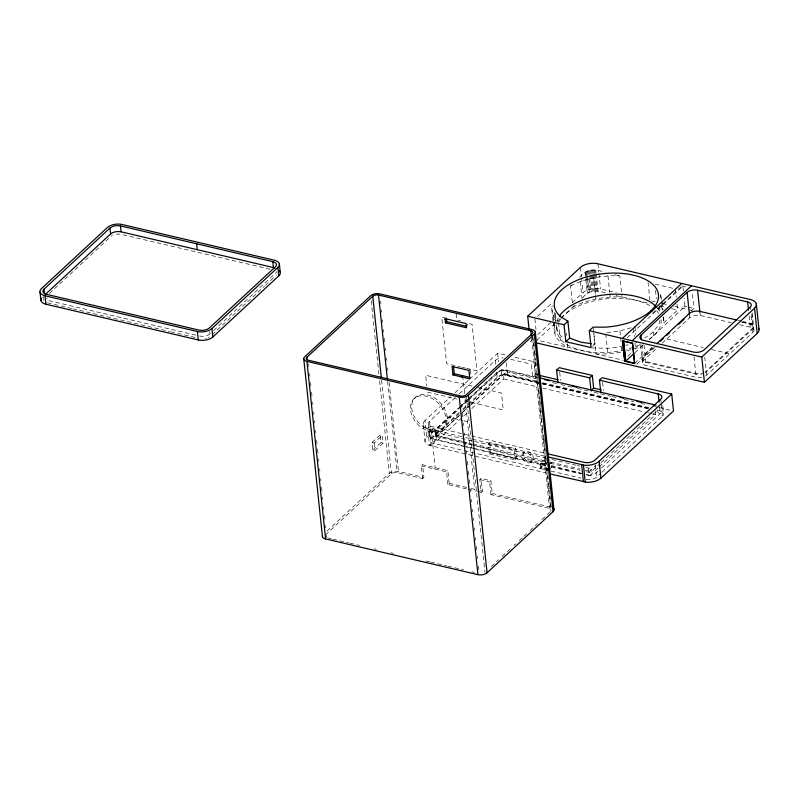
<?xml version="1.0" encoding="UTF-8"?>
<svg xmlns="http://www.w3.org/2000/svg" width="799" height="799" viewBox="0 0 799 799"><rect width="100%" height="100%" fill="white"/><g stroke="black" fill="none" stroke-linecap="round" stroke-linejoin="round"><path stroke-width="0.6" stroke-dasharray="4 3" d="M553.018 320.908L551.66 307.985L552.269 305.897M567.38 343.76L567.749 347.285L560.678 342.871L555.455 336.369L553.877 329.128L555.704 322.866L537.108 340.094L623.37 360.329M660.084 320.139L658.676 324.963L653.192 331.805A52.384 26.747 -6 0 1 644.673 337.927M677.023 304.189L677.642 310.052L663.849 322.826L663.659 317.103M49.418 293.423L110.861 236.494A7.67 3.915 -6 0 1 112.11 235.595M199.53 335.999A7.67 3.915 -6 0 0 210.017 333.862L212.724 331.355M213.633 330.516L275.985 272.749A7.67 3.915 -6 0 0 276.784 271.75M212.095 334.731L236.494 312.129M237.393 311.29L264.509 286.172M265.408 285.333L275.345 276.124M414.341 398.421L415.61 397.243M371.984 442.536L380.154 434.966L382.252 435.465L383.061 443.075L374.891 450.636L372.783 450.147L371.984 442.536L374.092 443.026L382.252 435.465M372.783 450.147L380.953 442.576L380.154 434.966M468.943 370.406L470.221 369.228M547.185 473.248L428.534 445.153A12.774 6.522 -6 0 1 426.836 437.353L425.068 420.444L450.466 396.913M455.001 392.718L468.604 380.114M469.512 379.265L497.627 353.218L506.117 355.205M537.537 316.494L552.598 302.541M572.284 302.352L570.556 285.912L572.374 284.224M579.655 277.483C584.698 269.373 594.935 268.324 603.015 271.93M549.822 470.801L432.209 443.055A7.67 3.915 -6 0 1 431.19 438.381L429.413 421.463L455.62 397.193M459.235 393.837L495.38 360.349A7.67 3.915 -6 0 1 503.07 357.912M427.874 428.504L430.431 426.147A7.67 3.915 -6 0 1 429.413 421.463M426.836 437.353L458.586 407.949M459.495 407.1L467.655 399.54M468.564 398.701L499.405 370.127L535.759 378.656L533.982 361.747L512.169 356.634M533.073 338.946L530.346 341.473L532.773 342.042M537.627 334.731L552.179 321.238M553.088 320.399L557.642 316.184M572.204 302.691L583.12 292.584A12.774 6.522 -6 0 1 600.598 289.018L616.389 292.724M460.574 406.521L430.751 434.147A7.67 3.915 -6 0 0 433.318 439.35L464.758 446.721M461.472 405.682L469.602 398.152M470.511 397.313L496.718 373.033A7.67 3.915 -6 0 1 507.205 370.896L537.487 378.007M326.981 531.065L389.333 473.298A6.682 3.406 -6 0 1 398.461 471.44L423.919 477.412L422.581 464.728L447.849 470.651L449.178 483.335L447.899 484.524L466.906 488.978M548.753 462.941L436.324 436.564A1.848 0.949 -6 0 1 435.705 435.315L435.255 431.08L458.756 409.318M459.655 408.479L467.795 400.948M468.693 400.109L501.223 369.967A1.848 0.949 -6 0 1 503.76 369.458L537.607 377.398M325.463 534.911L391.44 473.797A4.205 2.147 -6 0 1 397.193 472.618L422.641 478.591L423.919 477.412M557.502 321.198L560.199 318.701M561.098 317.872L574.591 305.368M582.781 297.777C587.994 289.647 598.561 290.007 606.431 293.353M459.205 412.424L431.19 438.381L437.273 435.685L461.672 413.073M462.821 409.078L467.345 404.893M468.244 404.054L497.158 377.268A7.67 3.915 -6 0 1 507.645 375.131L537.877 382.222M441.987 429.403A20.764 14.752 47.2 0 0 430.941 397.832A20.764 14.752 47.2 0 0 411.565 414.501A20.764 14.752 47.2 0 0 441.987 429.403L443.265 428.214A20.764 14.752 47.2 0 0 432.209 396.654A20.764 14.752 47.2 0 0 412.843 413.313A20.764 14.752 47.2 0 0 443.265 428.214M435.705 435.315L459.195 413.542M462.811 410.197L467.335 406.012M468.234 405.173L501.672 374.202A1.848 0.949 -6 0 1 504.199 373.682L536.838 381.343M462.581 412.244L469.812 405.542M470.711 404.703L504.199 373.682L503.76 369.458M462.361 445.542L438.052 439.84L437.612 435.615L461.343 413.632M462.251 412.783L470.471 405.173M471.38 404.324L503.33 374.731L541.003 383.57M436.673 438.921L429.522 445.542L427.745 428.634M438.052 439.84L468.174 411.934M471.829 408.559L503.769 378.956L503.33 374.731M422.641 478.591L421.303 465.907L422.581 464.728M537.727 374.991L535.32 374.431L532.683 376.878L531.345 364.194L533.982 361.747M433.937 468.873L435.215 467.695L431.3 430.481M447.899 484.524L446.571 471.839L447.849 470.651M592.618 346.187L594.925 344.049L593.777 333.183M488.399 443.755L489.667 442.566L515.774 448.688L516.843 458.836L515.565 460.024L489.457 453.902L488.399 443.755L514.496 449.877L515.774 448.688M489.457 453.902L490.736 452.713L489.667 442.566M681.118 286.821L652.334 313.488L653.173 313.677M627.215 337.727L682.855 286.182L683.355 290.926M477.602 491.485L481.168 492.324L479.829 479.64L481.108 478.451L490.896 480.748L492.234 493.432L490.956 494.621L549.522 508.354A4.205 2.147 -6 0 1 551.25 509.283M490.956 494.621L489.627 481.937L490.896 480.748M523.085 453.343L524.364 452.154M627.684 356.334L631.989 352.349M635.435 349.153L637.153 347.555L636.543 341.682M481.168 492.324L482.436 491.135L481.108 478.451M634.865 352.768L643.065 345.168M649.447 339.255L684.973 306.337L684.104 298.037M634.706 363.305L652.014 347.265M691.195 310.971L693.932 308.444L692.184 291.835M652.224 347.895L643.165 356.284A7.67 3.915 -6 0 0 645.732 361.488L695.759 373.213A7.67 3.915 -6 0 0 702.491 372.993M653.212 347.875L643.255 357.103A7.67 3.915 -6 0 0 645.822 362.297L695.849 374.032A7.67 3.915 -6 0 0 702.571 373.812M530.985 462.192A5.933 4.215 47.2 0 0 527.829 453.173A5.933 4.215 47.2 0 0 522.296 457.937A5.933 4.215 47.2 0 0 530.985 462.192L532.264 461.003A5.933 4.215 47.2 0 0 529.108 451.984A5.933 4.215 47.2 0 0 523.575 456.748A5.933 4.215 47.2 0 0 532.264 461.003M636.653 364.284L654.92 347.365M701.971 377.318A7.67 3.915 -6 0 1 696.189 377.308L646.161 365.572A7.67 3.915 -6 0 1 643.595 360.379L656.029 348.863M662.241 343.101L689.777 317.603A7.67 3.915 -6 0 1 700.264 315.465L731.225 322.726M546.816 469.862L540.803 468.454L540.274 463.38L542.911 460.933L546.516 461.782M549.293 464.798L551.33 462.911L547.724 462.062M549.732 469.023L551.779 467.135L551.33 462.911M586.326 474.616L589.972 475.475L589.522 471.25L595.914 465.328M586.236 471.73L588.653 472.299A1.848 0.949 -6 0 0 591.18 471.78L600.219 463.41M601.118 462.571L657.148 410.666A1.848 0.949 -6 0 0 657.187 409.717M491.285 566.461L498.516 559.759M502.132 556.414L510.261 548.883M513.877 545.527L515.685 543.859M519.3 540.504L522.916 537.158M523.814 536.319L526.531 533.812M530.146 530.466L537.377 523.764M541.892 519.58L546.406 515.395M547.315 514.556L550.93 511.21A4.205 2.147 -6 0 0 551.37 510.661M589.972 475.475L598.181 467.864M599.1 467.016L655.689 414.591L655.24 410.366M597.942 471.27L596.134 472.948A7.67 3.915 -6 0 1 586.536 475.245M601.557 467.924L662.101 411.835A7.67 3.915 -6 0 0 660.354 406.861M586.096 479.31A7.67 3.915 -6 0 0 596.583 477.173L601.098 472.988M601.997 472.149L662.551 416.059L661.252 403.765M705.427 376.069A7.67 3.915 -6 0 0 706.676 375.18L752.858 332.394L750.95 314.207M570.556 285.912C585.647 278.122 602.905 275.176 619.794 275.865L621.522 292.314M572.773 307.056C587.874 299.255 605.133 296.319 622.012 297.008L621.642 293.483M632.209 349.213L637.153 347.555M606.811 332.634L619.924 330.876L631.1 327.77M626.616 350.771L631.09 349.533M593.797 332.774L596.024 353.917L607.839 353.927L622.141 352.009L621.402 344.968M593.567 344.049L594.925 344.049M506.356 362.826L507.645 375.131L503.25 374.571L540.723 383.36M591.739 347.915L607.47 348.274A52.384 26.747 -6 0 0 621.003 346.456M682.016 285.982L688.448 287.49M615 274.746L619.794 275.865M655.2 284.174L674.226 288.639M687.22 306.866L684.134 306.147L684.403 308.684M688.339 307.126L693.932 308.444M737.946 320.309L741.522 321.148M742.71 321.428L749.852 323.106A7.67 3.915 -6 0 1 752.428 328.299L706.246 371.086A7.67 3.915 -6 0 1 704.998 371.974M741.602 321.967L749.941 323.925A7.67 3.915 -6 0 1 752.508 329.118L706.336 371.895A7.67 3.915 -6 0 1 705.088 372.793M651.604 300.983L655.25 301.842M662.541 303.55L668.613 304.978M674.686 306.397L694.191 310.981M742.141 322.227L752.928 324.754A12.774 6.522 -6 0 1 754.286 325.143M616.019 295.6L650.286 303.64M659.804 305.867L665.747 307.265M671.689 308.664L677.642 310.052M739.564 324.684L750.291 327.2A7.67 3.915 -6 0 1 752.858 332.394M666.686 338.986L703.08 347.525M711.569 349.513L729.767 353.787M270.052 269.243L121.348 234.357A7.67 3.915 -6 0 0 112.879 235.206M457.997 320.169L460.334 320.719M446.391 318.272L441.757 317.193L446.641 363.695L460.594 366.971M510.721 359.35L531.345 364.194M552.608 382.611L558.621 384.019M561.028 384.589L571.655 387.076M577.557 388.464L591.729 391.79M594.096 392.339L611.085 396.324M612.284 396.614L617.088 397.732M624.289 399.43L633.887 401.677M641.088 403.365L648.289 405.053M654.291 406.461L657.897 407.31M659.095 407.59L671.1 410.406M542.891 382.761L649.277 407.71M542.711 383.35L649.098 408.309M657.557 410.296L659.974 410.856A7.67 3.915 -6 0 1 662.551 416.059L655.579 410.296M541.932 383.64L648.319 408.599M542.221 383.86L646.731 408.369M461.802 367.25L465.408 368.099M466.616 368.379L476.963 370.806L472.069 324.304L467.435 323.215L467.675 325.473M503.769 378.956L537.797 386.946M542.661 388.084L647.18 412.604M648.389 412.883L652.034 413.742M653.252 414.022L655.689 414.591M471.999 386.137L425.687 375.27L426.826 386.147M477.892 387.515L501.472 393.048L503.25 409.957L461.802 400.239M195.905 335.151L47.201 300.274L46.951 297.897M47.471 302.801L71.65 308.474M72.859 308.764L169.568 331.445M170.776 331.735L196.164 337.687M427.465 392.179L457.068 399.13M447.12 416.878L462.721 420.534M463.919 420.813L467.525 421.662M436.164 430.242L430.431 426.147L463.42 434.037M464.638 434.326L545.647 453.323M425.068 420.444A12.774 6.522 -6 0 0 426.756 428.244L464.409 437.333M465.617 437.612L545.407 456.339M435.255 431.08A1.848 0.949 -6 0 0 435.874 432.339L473.358 441.128M474.566 441.418L545.897 458.147M551.939 459.565L576.119 465.238M577.327 465.517L579.744 466.087M585.787 467.505L588.204 468.074A1.848 0.949 -6 0 0 590.741 467.555L591.18 471.78M437.612 435.615L461.922 441.318M463.13 441.597L471.64 443.595M472.858 443.884L545.777 460.983M550.631 462.122L579.804 468.963M584.658 470.112L589.522 471.25M549.962 463.22L580.184 470.311M546.886 464.239L540.873 462.821L541.402 467.894L549.822 469.872M540.274 463.38L548.693 465.348M463.58 445.832L472.089 447.82M473.298 448.109L546.216 465.218M551.08 466.356L581.462 473.477M490.736 452.713L516.843 458.836M465.967 447.011L474.426 448.988M475.645 449.278L545.757 465.727M551.779 467.135L580.813 473.947M548.533 468.743L541.313 467.055L543.35 465.158L542.911 460.933M551.03 471.08L581.253 478.172M380.953 442.576L383.061 443.075M421.303 465.907L446.571 471.839M479.829 479.64L489.627 481.937M449.178 483.335L469.782 488.169M470.991 488.449L479.09 490.356M480.209 490.616L482.436 491.135M492.234 493.432L550.791 507.175A6.682 3.406 -6 0 1 551.51 507.375M468.094 489.258L476.414 491.205M328.089 538.047L331.715 538.896M332.923 539.175L348.634 542.861M349.852 543.15L359.52 545.417M374.022 548.823L376.449 549.382M390.951 552.788L393.368 553.357M426.017 561.018L429.642 561.867M430.851 562.146L446.561 565.832M447.77 566.121L463.49 569.807M471.949 571.794L474.366 572.354M472.159 444.803L437.273 435.685L433.767 443.575L431.989 426.666M473.368 445.123L546.746 464.319M551.56 465.577L581.632 473.437M586.446 474.696L590.052 475.645M504.199 373.682L507.645 375.131M657.357 308.054L660.344 311.77M551.66 307.985L553.228 315.225L558.451 321.727M661.672 299.455L660.364 293.413L661.103 300.464M663.11 316.963L664.159 321.797M752.129 312.838L753.916 329.847M751.789 313.937L752.928 324.754M750.201 307.166L750.451 309.513M749.112 316.054L750.291 327.2M699.914 312.189L700.264 315.465M704.768 356.993L706.676 375.18M689.427 314.317L689.777 317.603M694.031 356.773L696.189 377.308M675.415 288.918L676.284 297.138M662.051 301.832L662.92 310.052M661.632 301.692L662.501 309.912M663.24 316.953L663.849 322.826M661.592 305.158L662.211 311.031M659.505 306.147L660.124 312.01M655.51 290.437L656.369 298.656M662.8 405.822L663.16 409.278M660.773 399.15L661.133 402.606M648.069 282.496L649.917 300.114M653.192 331.805L653.632 335.93M659.535 406.631L659.974 410.856M644.004 345.038L646.161 365.572M641.927 344.539L643.595 360.379M640.628 344.739L642.536 362.926M634.935 326.421L635.804 334.641M633.467 328.319L634.326 336.539M634.945 342.411L635.565 348.284M622.012 347.415L622.261 349.762M619.924 330.876L621.282 343.79M607.979 275.855L609.707 292.294M609.827 293.463L610.196 296.988M605.732 333.962L607.839 353.927M597.942 263.79L598.831 272.199M598.95 273.398L600.598 289.018M595.824 270.242L596.064 272.599M596.194 273.767L598.042 291.385M594.915 270.072L595.285 273.598M595.415 274.776L597.143 291.216M593.957 269.972L594.326 273.488M594.456 274.666L596.184 291.106M592.958 269.932L593.327 273.458M593.457 274.626L595.185 291.076M593.667 277.772L595.395 294.212M595.515 295.39L595.884 298.906M591.949 269.962L592.319 273.488M592.439 274.666L594.166 291.106M590.93 270.072L591.3 273.588M591.42 274.766L593.148 291.206M602.596 382.341L603.445 390.411M589.922 270.242L590.291 273.757M590.411 274.936L592.139 291.375M588.953 270.471L591.17 291.605M588.024 270.761L588.394 274.287M588.883 278.981L590.241 291.905M587.165 271.111L587.535 274.636M587.655 275.815L589.382 292.254M593.267 328.349L593.647 331.975M586.386 271.51L588.603 292.654M585.697 271.95L586.067 275.475M586.186 276.654L587.914 293.093M585.108 272.429L587.325 293.563M580.464 267.345L581.482 276.963M581.602 278.162L583.12 292.584M580.254 281.498L582.471 302.641M595.285 464.878L596.583 477.173M588.204 468.074L588.653 472.299M566.271 333.193L566.511 335.54M558.581 322.906L560.678 342.871M555.195 313.078L556.054 321.288M556.863 328.928L556.424 324.803A52.384 26.747 -6 0 0 562.856 337.807M554.596 312.289L555.585 321.687M559.729 372.284L560.578 380.354M553.228 315.225L553.847 321.098M553.977 322.277L555.455 336.369M553.138 322.077L553.877 329.128M534.881 318.951L535.999 329.528M534.012 343.34L534.271 345.807M535.05 353.208L535.31 355.675M536.089 363.066L536.349 365.533M537.128 372.933L537.387 375.4M538.027 381.562L538.286 384.029M539.065 391.43L539.325 393.897M540.104 401.298L540.364 403.765M541.013 409.927L541.273 412.394M543.989 438.291L544.379 441.987M545.028 448.149L545.288 450.616M546.067 458.017L546.326 460.484M547.105 467.884L547.365 470.351M548.014 476.514L548.274 478.981M549.043 486.381L549.303 488.848M550.082 496.249L550.341 498.716M550.99 504.878L551.25 507.345M532.913 337.008L535.37 360.429M535.5 361.667L536.279 369.068M536.798 374.002L540.294 407.29M540.424 408.529L541.332 417.158M541.462 418.386L542.371 427.026M542.501 428.254L546.256 464.019M546.776 468.943L550.271 502.241M550.401 503.47L550.791 507.175M532.394 334.871L550.93 511.21M531.635 338.187L549.522 508.354M514.496 449.877L515.565 460.024M501.223 369.967L501.672 374.202M497.627 353.218L498.516 361.677M495.38 360.349L495.989 366.122M496.718 373.033L497.158 377.268M470.351 370.436L470.731 374.062M466.426 395.984L484.963 572.324M456.209 314.067L456.828 319.9M462.691 375.71L464.599 393.827M465.098 398.661L474.626 489.308M461.452 404.554L461.712 407.021M462.361 413.193L462.751 416.888M463.39 423.051L463.65 425.517M464.429 432.918L464.688 435.385M465.467 442.786L465.727 445.253M466.376 451.415L466.636 453.882M467.415 461.283L467.805 464.978M468.454 471.14L468.833 474.846M469.353 479.78L469.742 483.475M470.391 489.637L470.651 492.104M471.43 499.505L471.69 501.972M472.469 509.372L472.728 511.839M473.378 518.002L473.637 520.469M474.406 527.869L474.666 530.336M475.445 537.737L475.705 540.194M476.354 546.366L476.743 550.062M477.393 556.234L477.652 558.691M478.431 566.091L478.821 569.797M435.874 432.339L436.324 436.564M435.006 431.7L435.445 435.924M429.343 429.113L431.12 446.022M428.354 424.019L429.692 436.693M423.3 424.688L425.078 441.607M380.584 301.273L380.843 303.74M381.483 309.902L381.742 312.369M382.521 319.77L382.781 322.237M383.56 329.637L383.82 332.094M384.469 338.267L384.858 341.962M385.508 348.134L385.767 350.591M386.546 357.992L386.806 360.459M387.575 367.86L387.835 370.327M389.133 382.661L398.461 471.44M387.595 381.373L397.193 472.618M381.582 380.074L391.44 473.797M371.185 300.664L378.966 374.651M379.615 380.813L389.333 473.298M374.092 443.026L374.891 450.636M308.604 363.895L308.863 366.361M309.642 373.752L309.902 376.219M310.551 382.391L310.941 386.087M311.58 392.249L311.97 395.954M312.619 402.117L312.878 404.584M313.657 411.984L313.917 414.451M314.566 420.614L314.826 423.08M315.605 430.481L315.865 432.948M316.634 440.349L317.023 444.044M317.543 448.978L318.062 453.912M318.581 458.846L318.841 461.303M319.62 468.703L319.88 471.17M320.659 478.571L320.918 481.038M321.568 487.2L321.957 490.906M322.596 497.068L322.856 499.535M323.635 506.936L323.895 509.402M324.544 515.565L324.933 519.26M325.583 525.432L325.842 527.899M326.621 535.29L326.881 537.757M209.767 331.495L210.017 333.862M661.073 319.67A52.384 26.747 -6 0 1 649.237 339.445M639.879 344.719A52.384 26.747 -6 0 1 634.126 347.056M633.038 347.435A52.384 26.747 -6 0 1 626.186 349.483M625.008 349.782A52.384 26.747 -6 0 1 557.852 324.194M558.93 321.837A52.384 26.747 -6 0 1 560.588 319.22M561.258 318.352A52.384 26.747 -6 0 1 604.174 299.096A52.384 26.747 -6 0 1 652.074 306.956M656.488 310.651A52.384 26.747 -6 0 1 658.626 313.298M628.094 344.729A52.384 26.747 -6 0 1 625.757 345.368M557.023 321.258A52.384 26.747 -6 0 1 558.491 317.712M656.059 306.526A52.384 26.747 -6 0 1 659.255 311.021M41.728 297.697A10.637 5.423 -6 0 1 42.367 297.018M44.015 300.654A7.67 3.915 -6 0 1 43.875 299.126M276.714 274.796A7.67 3.915 -6 0 1 276.254 275.285M209.038 337.298A7.67 3.915 -6 0 1 208.269 337.687M206.522 338.317A7.67 3.915 -6 0 1 205.573 338.546M44.045 298.576A7.67 3.915 -6 0 1 43.615 296.589M540.384 467.924C540.993 469.373 542.311 466.356 540.384 467.924"/><path stroke-width="1.2" d="M44.005 289.148L109.982 228.035A7.67 3.915 -6 0 1 120.459 225.897L272.789 261.633A7.67 3.915 -6 0 1 275.365 266.836L209.398 327.95A7.67 3.915 -6 0 1 198.911 330.087L46.582 294.352A7.67 3.915 -6 0 1 44.005 289.148L44.504 293.892M45.533 294.232L110.602 233.957A7.67 3.915 -6 0 1 121.088 231.82L273.418 267.555A7.67 3.915 -6 0 1 274.966 268.074M45.044 295.77L197.373 331.505A10.637 5.423 -6 0 0 211.925 328.539L277.892 267.425A10.637 5.423 -6 0 0 274.327 260.214L121.997 224.479A10.637 5.423 -6 0 0 107.456 227.445L41.478 288.559A10.637 5.423 -6 0 0 45.044 295.77L45.933 304.229L198.262 339.955A10.637 5.423 -6 0 0 212.814 336.998L278.781 275.885A10.637 5.423 -6 0 0 280.01 271.66M306.806 357.343L372.773 296.229A4.205 2.147 -6 0 1 378.526 295.051L530.856 330.786A4.205 2.147 -6 0 1 532.264 333.642L466.296 394.756A4.205 2.147 -6 0 1 460.544 395.924L308.214 360.189A4.205 2.147 -6 0 1 306.806 357.343L307.066 359.81M445.113 319.46L446.391 318.272L446.741 321.657L445.462 322.836L466.516 327.78L466.077 323.555L445.023 318.611L445.462 322.836M452.993 374.911L452.104 366.461L468.943 370.406L469.832 378.866L452.993 374.911L454.271 373.732L453.502 366.481M461.413 376.888L462.691 375.71M529.078 329.458L527.69 316.234L580.464 267.345A12.774 6.522 -6 0 1 597.942 263.79L750.271 299.525A12.774 6.522 -6 0 1 754.556 308.184L757.212 333.413L704.438 382.312L535.2 342.611M306.936 361.378L459.265 397.113A6.682 3.406 -6 0 0 468.404 395.245L534.371 334.132A6.682 3.406 -6 0 0 532.134 329.607L379.805 293.872A6.682 3.406 -6 0 0 370.666 295.73L304.699 356.843A6.682 3.406 -6 0 0 306.936 361.378L325.602 538.945L477.932 574.671A6.682 3.406 -6 0 0 487.06 572.813L553.038 511.7A6.682 3.406 -6 0 0 553.178 508.264M564.044 324.764L567.879 321.218L560.638 316.694A52.384 26.747 -6 0 1 589.582 276.104A52.384 26.747 -6 0 1 657.927 292.134A52.384 26.747 -6 0 1 605.243 327.161L593.148 327.141L589.312 330.696L591.09 347.605L565.822 341.682L564.044 324.764L527.69 316.234M565.822 341.682L569.657 338.127L567.879 321.218M557.942 382.801L556.613 370.117L559.25 367.67L592.319 375.43L593.647 388.114L591.01 390.561L589.672 377.877L592.319 375.43M622.381 338.446L681.747 283.445M632.169 340.744L691.544 285.742M640.948 335.141L687.12 292.364A7.67 3.915 -6 0 1 697.607 290.227L747.634 301.962A7.67 3.915 -6 0 1 750.201 307.166L704.029 349.942A7.67 3.915 -6 0 1 693.542 352.079L643.515 340.344A7.67 3.915 -6 0 1 640.948 335.141L641.437 339.845M600.798 392.858L599.47 380.174L602.106 377.727L671.719 394.057L673.497 410.966L600.928 478.192A12.774 6.522 -6 0 1 586.496 482.206L549.602 473.817M623.49 341.183L625.757 361.208L633.957 353.607M656.748 343.7L689.347 313.508A7.67 3.915 -6 0 1 699.834 311.37L736.758 320.029M660.453 341.163L663.17 338.646M666.795 335.29L669.512 332.774M678.561 324.384L683.994 319.35M704.438 382.312L701.782 357.073L754.556 308.184M547.824 456.898L584.718 465.298A12.774 6.522 -6 0 0 599.15 461.283L671.719 394.057M591.3 343.71L581.093 342.192L569.657 338.127M650.975 310.691L652.064 310.951M589.312 330.696L701.782 357.073M622.791 340.853L632.588 343.151L634.706 363.305L624.908 361.008L622.791 340.853L624.768 361.148L634.556 363.445L632.438 343.28L622.641 340.983L624.768 361.148M446.741 321.657L466.626 326.322M556.613 370.117L589.672 377.877M599.47 380.174L658.196 393.947A7.67 3.915 -6 0 1 660.773 399.15L594.806 460.264A7.67 3.915 -6 0 1 584.319 462.401L548.064 453.892M540.134 375.56L558.171 379.795M593.647 388.114L601.267 389.902M540.024 377.967L656.089 405.183M544.708 379.695L549.522 380.823M572.114 386.127L576.838 387.235M619.984 397.353L623.58 398.202M636.763 401.288L641.557 402.416M454.271 373.732L469.912 377.398M756.323 303.94L758.98 329.168M747.634 301.962L748.503 310.182M697.607 290.227L699.914 312.189M687.12 292.364L689.427 314.317M658.196 393.947L659.045 402.017M623.629 341.043L625.757 361.208M599.15 461.283L600.928 478.192M583.45 465.158L585.228 482.067M581.672 464.838L583.45 481.757M535.29 331.915L553.957 509.482M534.371 334.132L553.038 511.7M530.856 330.786L531.375 335.72M468.404 395.245L487.06 572.813M459.265 397.113L477.932 574.671M378.526 295.051L387.335 378.906M372.773 296.229L381.323 377.607M303.78 359.071L322.436 536.638M279.36 263.89L280.249 272.349M277.892 267.425L278.781 275.885M272.789 261.633L273.418 267.555M211.925 328.539L212.814 336.998M196.624 243.765L197.253 249.688M197.373 331.505L198.262 339.955M120.459 225.897L121.088 231.82M109.982 228.035L110.602 233.957M40.01 292.094L40.899 300.554M758.69 328.349A12.774 6.522 -6 0 1 757.212 333.413M559.55 315.975A52.384 26.747 -6 0 1 606.521 294.671A52.384 26.747 -6 0 1 656.059 306.526M325.602 538.945A6.682 3.406 -6 0 1 322.476 535.739M45.933 304.229A10.637 5.423 -6 0 1 41.258 298.407M279.001 270.412A10.637 5.423 -6 0 1 279.59 271.021"/></g></svg>
